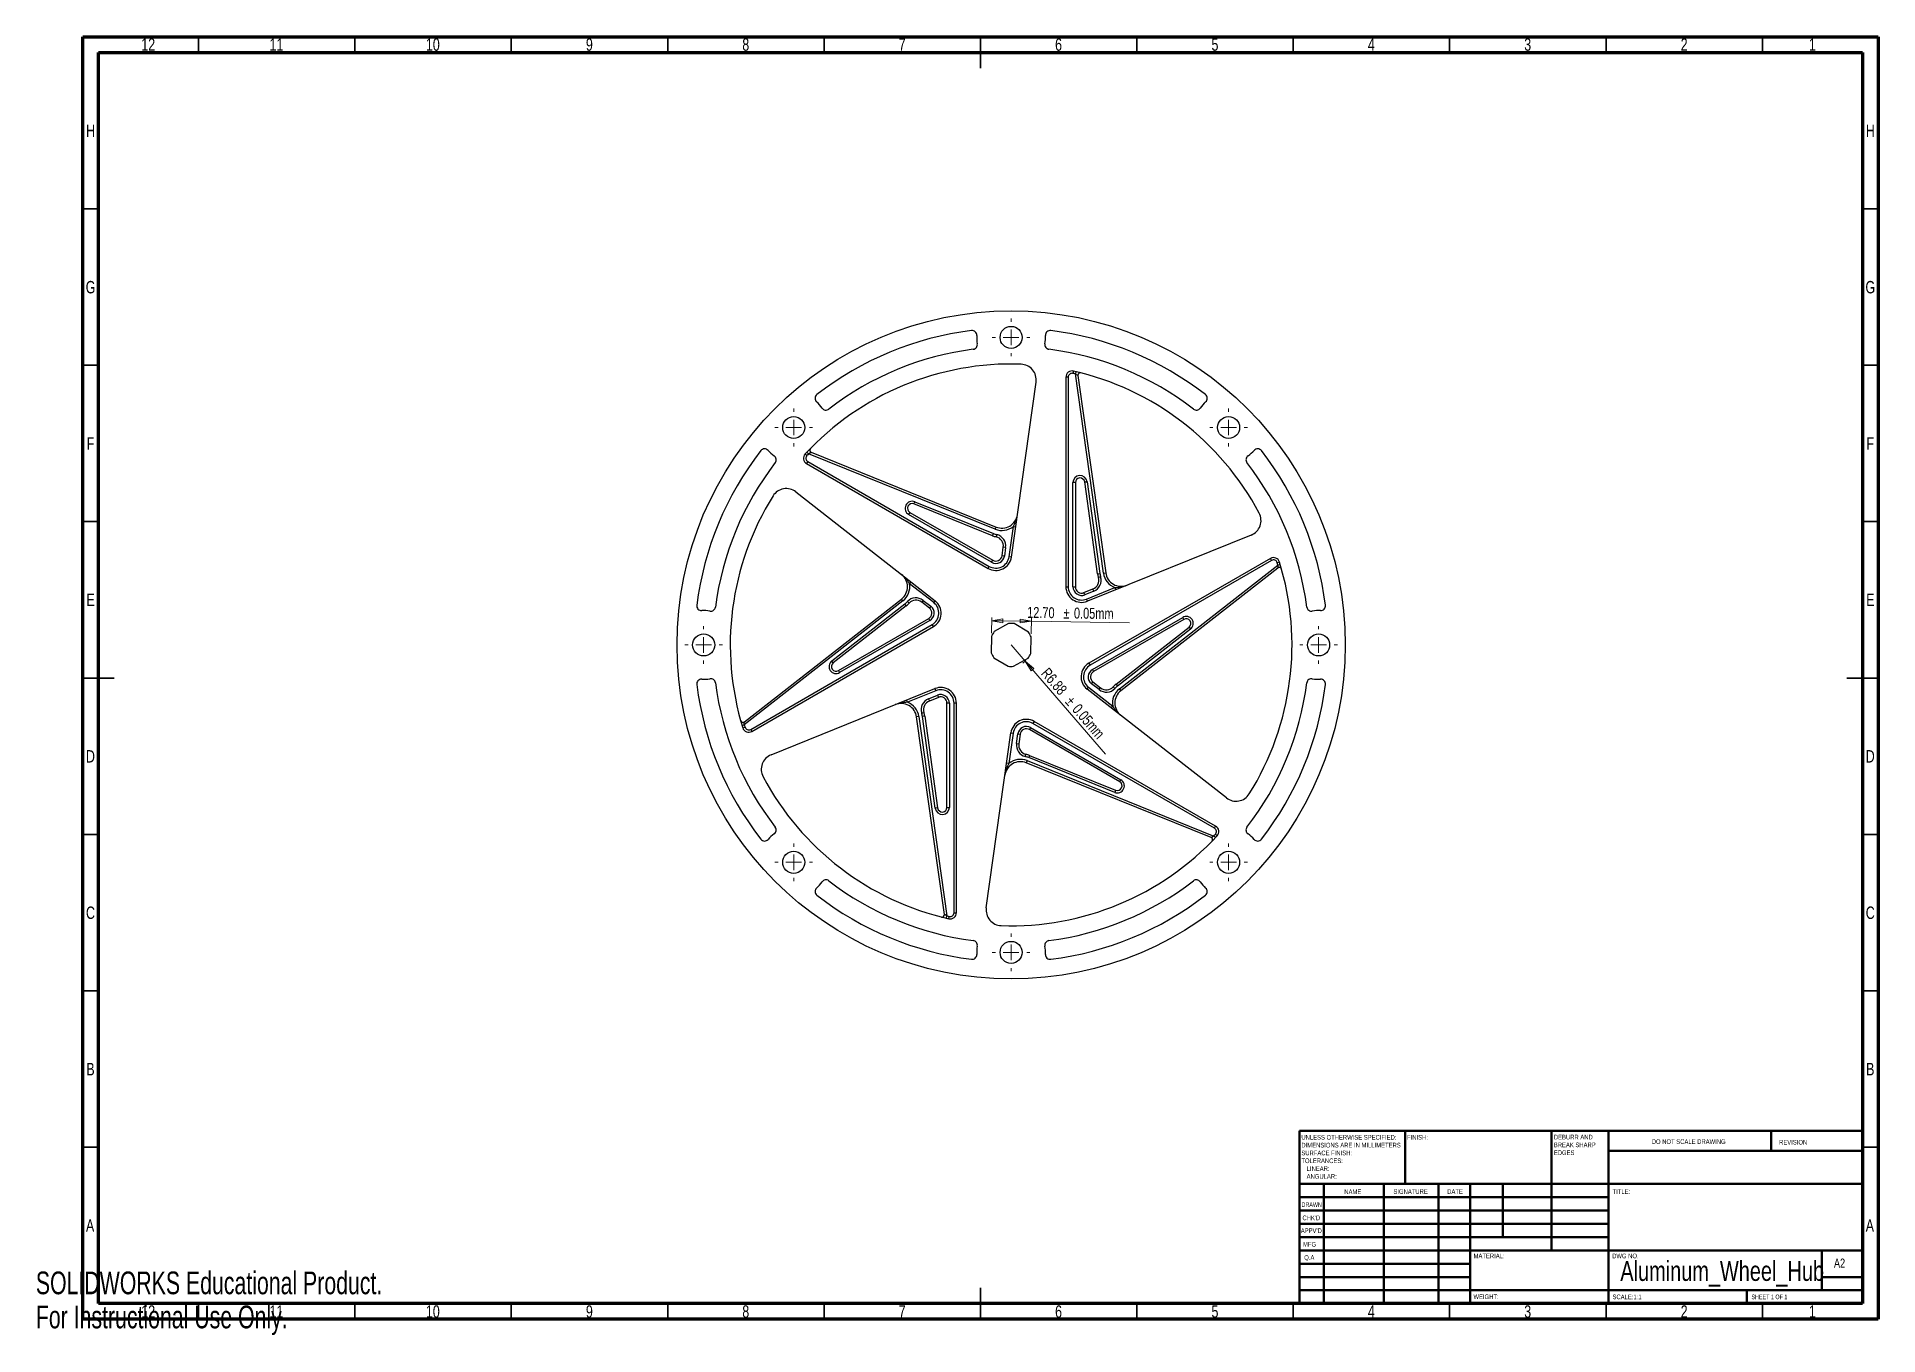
# Model space of a CAD drawing. Header units: millimetres. Extents: x 0 to 589, y 0 to 415.
import ezdxf

# ---------------------------------------------------------------- set-up
doc = ezdxf.new("R2010")
doc.units = ezdxf.units.MM
doc.styles.add('SLDTEXTSTYLE0', font='TXT', dxfattribs={"width": 0.75})
doc.styles.add('SLDTEXTSTYLE1', font='TXT', dxfattribs={"width": 0.686449})
doc.styles.add('SLDTEXTSTYLE2', font='TXT', dxfattribs={"width": 0.6875})
doc.styles.add('SLDTEXTSTYLE3', font='TXT', dxfattribs={"width": 0.7})
doc.dimstyles.new('SLDDIMSTYLE0', dxfattribs={"dimtxt": 3.5, "dimasz": 3.556, "dimexe": 0, "dimexo": 0.0625, "dimgap": 0.875, "dimtad": 1, "dimrnd": 1e-09, "dimzin": 4, "dimdsep": 46, "dimtxsty": 'SLDTEXTSTYLE0', "dimblk1": 'CLOSED', "dimblk2": 'CLOSED', "dimsah": 1, "dimcen": 0.09, "dimadec": 0, "dimazin": 1, "dimtfac": 1, "dimtofl": 0, "dimtmove": 0, "dimatfit": 3, "dimldrblk": 'CLOSED', "dimfxl": 1, "dimfrac": 2, "dimtolj": 1, "dimtzin": 12, "dimarcsym": 0})
doc.dimstyles.new('SLDDIMSTYLE1', dxfattribs={"dimtxt": 3.5, "dimasz": 3.556, "dimexe": 0, "dimexo": 0.0625, "dimgap": 0.875, "dimtad": 1, "dimrnd": 1e-09, "dimzin": 12, "dimdsep": 46, "dimtxsty": 'SLDTEXTSTYLE0', "dimblk1": 'CLOSED', "dimblk2": 'CLOSED', "dimsah": 1, "dimcen": 0, "dimadec": 0, "dimazin": 3, "dimtfac": 1, "dimtofl": 0, "dimtmove": 0, "dimatfit": 3, "dimldrblk": 'CLOSED', "dimfxl": 1, "dimfrac": 2, "dimtolj": 1, "dimtzin": 12, "dimarcsym": 0})

# ---------------------------------------------------------------- blocks, each defined once
blk = doc.blocks.new('SW_NOTE_0')
at = {"color": 0, "linetype": 'Continuous', "lineweight": 0, "char_height": 1.5, "attachment_point": 1, "style": 'SLDTEXTSTYLE0'}
for s, insert in [('UNLESS OTHERWISE SPECIFIED:', (0, 1.93)), ('TOLERANCES:', (0, -5.57)), ('SURFACE FINISH:', (0, -3.07)), ('DIMENSIONS ARE IN MILLIMETERS', (0, -0.57)), ('ANGULAR:', (1.69, -10.57)), ('LINEAR:', (1.69, -8.07))]:
    blk.add_mtext(s, dxfattribs=dict(at, insert=insert))
blk = doc.blocks.new('SW_NOTE_0_1')
at = {"color": 0, "linetype": 'Continuous', "lineweight": 0, "char_height": 1.5, "attachment_point": 1, "style": 'SLDTEXTSTYLE0'}
for s, insert in [('DEBURR AND', (0, 1.93)), ('BREAK SHARP', (0, -0.57)), ('EDGES', (0, -3.07))]:
    blk.add_mtext(s, dxfattribs=dict(at, insert=insert))
blk = doc.blocks.new('_Closed')
at = {"color": 0, "linetype": 'ByBlock', "lineweight": -2}
for p, q in [((-1, 0.166667), (0, 0)), ((-1, 0.166667), (-1, -0.166667)), ((0, 0), (-1, -0.166667)), ((0, 0), (-1, 0))]:
    blk.add_line(p, q, dxfattribs=at)
blk = doc.blocks.new('_D')
at = {"color": 7, "linetype": 'Continuous', "lineweight": 0}
for p, q in [((305.51, 224.32), (305.58, 229.34)), ((305.56, 228.34), (318.26, 228.15)), ((318.2, 224.13), (318.28, 229.15)), ((318.26, 228.15), (349.65, 227.7))]:
    blk.add_line(p, q, dxfattribs=at)
at = {"color": 7, "linetype": 'Continuous', "lineweight": 18, "xscale": 3.556, "yscale": 3.556}
for p, rotation in [((305.56, 228.34, -2.38), 179.1675524202), ((318.26, 228.15, -2.38), 359.1675524202)]:
    blk.add_blockref('_Closed', p, dxfattribs=dict(at, rotation=rotation))
at = {"color": 7, "linetype": 'Continuous', "lineweight": 18, "char_height": 3.5, "attachment_point": 1, "rotation": 359.16755, "style": 'SLDTEXTSTYLE0'}
for s, insert in [('12.70', (316.94, 232.74)), ('%%p', (328.58, 232.52)), ('0.05mm', (331.91, 232.52))]:
    blk.add_mtext(s, dxfattribs=dict(at, insert=insert))
blk = doc.blocks.new('_D_1')
at = {"color": 7, "linetype": 'Continuous', "lineweight": 0}
for q in [(311.8, 220.59), (341.93, 185.63)]:
    blk.add_line((316.29, 215.38), q, dxfattribs=at)
at = {"color": 7, "linetype": 'Continuous', "lineweight": 18}
blk.add_arc((311.8, 220.59), 6.88, 302.47667, 313.42804, dxfattribs=at)
at = {"color": 7, "linetype": 'Continuous', "lineweight": 18, "xscale": 3.556, "yscale": 3.556, "rotation": 130.7525644014}
blk.add_blockref('_Closed', (316.29, 215.38, -2.38), dxfattribs=at)
at = {"color": 7, "linetype": 'Continuous', "lineweight": 18, "char_height": 3.5, "attachment_point": 1, "rotation": 310.75256, "style": 'SLDTEXTSTYLE0'}
for s, insert in [('R6.88', (323.82, 213.62)), ('%%p', (331.54, 204.58)), ('0.05mm', (333.75, 202.09))]:
    blk.add_mtext(s, dxfattribs=dict(at, insert=insert))
blk = doc.blocks.new('SW_CENTERMARKSYMBOL_0')
at = {"color": 0, "linetype": 'Continuous', "lineweight": 18}
for p, q in [((0, 5), (0, 6.025)), ((-5, 0), (-6.025, 0)), ((0, 0), (-2.5, 0)), ((0, 0), (0, 2.5)), ((0, 0), (0, -2.5)), ((0, 0), (2.5, 0)), ((5, 0), (6.025, 0)), ((0, -5), (0, -6.025))]:
    blk.add_line(p, q, dxfattribs=at)
blk = doc.blocks.new('SW_CENTERMARKSYMBOL_1')
at = {"color": 0, "linetype": 'Continuous', "lineweight": 18}
for p, q in [((0, 5), (0, 6.025)), ((-5, 0), (-6.025, 0)), ((0, 0), (-2.5, 0)), ((0, 0), (0, 2.5)), ((0, 0), (0, -2.5)), ((0, 0), (2.5, 0)), ((5, 0), (6.025, 0)), ((0, -5), (0, -6.025))]:
    blk.add_line(p, q, dxfattribs=at)
blk = doc.blocks.new('SW_CENTERMARKSYMBOL_2')
at = {"color": 0, "linetype": 'Continuous', "lineweight": 18}
for p, q in [((0, 5), (0, 6.025)), ((-5, 0), (-6.025, 0)), ((0, 0), (-2.5, 0)), ((0, 0), (0, 2.5)), ((0, 0), (0, -2.5)), ((0, 0), (2.5, 0)), ((5, 0), (6.025, 0)), ((0, -5), (0, -6.025))]:
    blk.add_line(p, q, dxfattribs=at)
blk = doc.blocks.new('SW_CENTERMARKSYMBOL_3')
at = {"color": 0, "linetype": 'Continuous', "lineweight": 18}
for p, q in [((0, 5), (0, 6.025)), ((-5, 0), (-6.025, 0)), ((0, 0), (-2.5, 0)), ((0, 0), (0, 2.5)), ((0, 0), (0, -2.5)), ((0, 0), (2.5, 0)), ((5, 0), (6.025, 0)), ((0, -5), (0, -6.025))]:
    blk.add_line(p, q, dxfattribs=at)
blk = doc.blocks.new('SW_CENTERMARKSYMBOL_4')
at = {"color": 0, "linetype": 'Continuous', "lineweight": 18}
for p, q in [((0, 5), (0, 6.025)), ((-5, 0), (-6.025, 0)), ((0, 0), (-2.5, 0)), ((0, 0), (0, 2.5)), ((0, 0), (0, -2.5)), ((0, 0), (2.5, 0)), ((5, 0), (6.025, 0)), ((0, -5), (0, -6.025))]:
    blk.add_line(p, q, dxfattribs=at)
blk = doc.blocks.new('SW_CENTERMARKSYMBOL_5')
at = {"color": 0, "linetype": 'Continuous', "lineweight": 18}
for p, q in [((0, 5), (0, 6.025)), ((-5, 0), (-6.025, 0)), ((0, 0), (-2.5, 0)), ((0, 0), (0, 2.5)), ((0, 0), (0, -2.5)), ((0, 0), (2.5, 0)), ((5, 0), (6.025, 0)), ((0, -5), (0, -6.025))]:
    blk.add_line(p, q, dxfattribs=at)
blk = doc.blocks.new('SW_CENTERMARKSYMBOL_6')
at = {"color": 0, "linetype": 'Continuous', "lineweight": 18}
for p, q in [((0, 5), (0, 6.025)), ((-5, 0), (-6.025, 0)), ((0, 0), (-2.5, 0)), ((0, 0), (0, 2.5)), ((0, 0), (0, -2.5)), ((0, 0), (2.5, 0)), ((5, 0), (6.025, 0)), ((0, -5), (0, -6.025))]:
    blk.add_line(p, q, dxfattribs=at)
blk = doc.blocks.new('SW_CENTERMARKSYMBOL_7')
at = {"color": 0, "linetype": 'Continuous', "lineweight": 18}
for p, q in [((0, 5), (0, 6.025)), ((-5, 0), (-6.025, 0)), ((0, 0), (-2.5, 0)), ((0, 0), (0, 2.5)), ((0, 0), (0, -2.5)), ((0, 0), (2.5, 0)), ((5, 0), (6.025, 0)), ((0, -5), (0, -6.025))]:
    blk.add_line(p, q, dxfattribs=at)

msp = doc.modelspace()

# ---------------------------------------------------------------- linework, layer by layer
at = {"color": 7, "linetype": 'Continuous', "lineweight": 70}
for p, q in [((15, 5), (15, 415)), ((15, 415), (589, 415)), ((589, 415), (589, 5)), ((20, 10), (20, 410)), ((20, 410), (584, 410)), ((584, 410), (584, 10)), ((584, 10), (20, 10)), ((589, 5), (15, 5))]:
    msp.add_line(p, q, dxfattribs=at)
at = {"color": 7, "linetype": 'Continuous', "lineweight": 35}
for p, q in [((52, 410), (52, 415)), ((102, 410), (102, 415)), ((152, 410), (152, 415)), ((202, 410), (202, 415)), ((252, 410), (252, 415)), ((302, 415), (302, 405)), ((302, 410), (302, 415)), ((352, 410), (352, 415)), ((402, 410), (402, 415)), ((452, 410), (452, 415)), ((502, 410), (502, 415)), ((552, 410), (552, 415)), ((20, 360), (15, 360)), ((584, 360), (589, 360)), ((20, 310), (15, 310)), ((584, 310), (589, 310)), ((20, 260), (15, 260)), ((584, 260), (589, 260)), ((15, 210), (25, 210)), ((20, 210), (15, 210)), ((589, 210), (579, 210)), ((584, 210), (589, 210)), ((20, 160), (15, 160)), ((584, 160), (589, 160)), ((20, 110), (15, 110)), ((584, 110), (589, 110)), ((20, 60), (15, 60)), ((584, 60), (589, 60)), ((302, 5), (302, 15)), ((52, 10), (52, 5)), ((102, 10), (102, 5)), ((152, 10), (152, 5)), ((202, 10), (202, 5)), ((252, 10), (252, 5)), ((302, 10), (302, 5)), ((352, 10), (352, 5)), ((402, 10), (402, 5)), ((452, 10), (452, 5)), ((502, 10), (502, 5)), ((552, 10), (552, 5))]:
    msp.add_line(p, q, dxfattribs=at)
at = {"color": 7, "linetype": 'Continuous', "lineweight": 25}
for p, q in [((329.302, 306.196), (329.302, 239.197)), ((330.052, 306.196), (329.302, 306.196)), ((330.052, 306.196), (330.052, 239.197)), ((331.746, 308.146), (331.579, 307.415)), ((332.502, 307.97), (332.329, 307.241)), ((341.285, 243.519), (332.329, 307.241)), ((333.156, 306.749), (342.027, 243.623)), ((311.888, 248.683), (319.752, 304.64)), ((245.947, 281.64), (246.497, 281.13)), ((246.789, 279.197), (246.414, 278.548)), ((246.414, 278.548), (304.436, 245.048)), ((246.477, 282.207), (247.023, 281.692)), ((246.789, 279.197), (304.811, 245.698)), ((306.685, 257.587), (247.023, 281.692)), ((247.861, 282.162), (306.966, 258.282)), ((331.579, 239.164), (331.579, 272.467)), ((332.329, 272.467), (331.579, 272.467)), ((332.329, 272.467), (332.329, 239.164)), ((335.314, 272.675), (336.057, 272.78)), ((339.44, 243.317), (335.314, 272.675)), ((336.057, 272.78), (340.183, 243.421)), ((242.986, 269.499), (287.515, 234.71)), ((280.729, 265.647), (281.01, 266.343)), ((305.842, 255.501), (280.729, 265.647)), ((281.01, 266.343), (306.123, 256.196)), ((279.417, 262.958), (279.042, 262.308)), ((305.561, 246.997), (279.042, 262.308)), ((279.417, 262.958), (305.936, 247.647)), ((305.842, 255.501), (306.123, 256.196)), ((306.685, 257.587), (306.966, 258.282)), ((307.182, 255.86), (307.01, 255.13)), ((311.145, 248.787), (312.509, 258.492)), ((312.509, 258.492), (313.251, 258.387)), ((388.567, 255.729), (336.175, 234.561)), ((305.561, 246.997), (305.936, 247.647)), ((308.917, 249.1), (309.295, 251.792)), ((309.659, 248.996), (308.917, 249.1)), ((310.038, 251.688), (309.295, 251.792)), ((310.038, 251.688), (309.659, 248.996)), ((311.888, 248.683), (311.145, 248.787)), ((394.69, 248.237), (336.667, 214.738)), ((395.065, 247.587), (337.042, 214.088)), ((395.065, 247.587), (394.69, 248.237)), ((304.436, 245.048), (304.811, 245.698)), ((339.44, 243.317), (340.183, 243.421)), ((340.421, 242.337), (339.703, 242.12)), ((341.285, 243.519), (342.027, 243.623)), ((346.401, 206.521), (397.108, 246.137)), ((397.096, 245.176), (346.863, 205.93)), ((397.601, 247.095), (396.884, 246.874)), ((397.826, 246.352), (397.108, 246.137)), ((279.33, 240.153), (279.792, 240.744)), ((287.053, 234.119), (279.33, 240.153)), ((329.302, 239.197), (330.052, 239.197)), ((331.579, 239.164), (332.329, 239.164)), ((335.078, 237.31), (337.955, 238.472)), ((335.359, 236.615), (335.078, 237.31)), ((338.236, 237.777), (335.359, 236.615)), ((335.894, 235.257), (344.98, 238.928)), ((338.236, 237.777), (337.955, 238.472)), ((344.98, 238.928), (345.261, 238.232)), ((277.202, 234.657), (226.495, 195.04)), ((226.507, 196.002), (276.74, 235.248)), ((254.468, 215.452), (277.83, 233.704)), ((278.291, 233.113), (254.929, 214.861)), ((277.202, 234.657), (276.74, 235.248)), ((278.291, 233.113), (277.83, 233.704)), ((278.65, 234.453), (279.196, 233.939)), ((283.691, 234.84), (283.23, 234.249)), ((285.675, 232.339), (283.23, 234.249)), ((283.691, 234.84), (286.136, 232.93)), ((286.136, 232.93), (285.675, 232.339)), ((287.515, 234.71), (287.053, 234.119)), ((336.175, 234.561), (335.894, 235.257)), ((228.539, 193.59), (286.561, 227.09)), ((228.914, 192.941), (286.936, 226.44)), ((256.603, 212.38), (285.443, 229.031)), ((285.818, 228.381), (256.978, 211.73)), ((285.818, 228.381), (285.443, 229.031)), ((286.936, 226.44), (286.561, 227.09)), ((311.008, 227.418), (306.406, 224.849)), ((317.319, 224.691), (312.794, 227.392)), ((337.804, 212.745), (366.645, 229.396)), ((367.02, 228.746), (338.179, 212.095)), ((345.331, 208.013), (368.693, 226.265)), ((369.155, 225.674), (345.793, 207.422)), ((367.02, 228.746), (366.645, 229.396)), ((368.693, 226.265), (369.155, 225.674)), ((305.491, 223.316), (305.414, 218.046)), ((318.113, 217.862), (318.189, 223.131)), ((254.929, 214.861), (254.468, 215.452)), ((256.603, 212.38), (256.978, 211.73)), ((306.284, 216.487), (310.81, 213.786)), ((312.596, 213.76), (317.197, 216.328)), ((336.667, 214.738), (337.042, 214.088)), ((337.804, 212.745), (338.179, 212.095)), ((235.036, 185.448), (287.429, 206.616)), ((287.429, 206.616), (287.71, 205.921)), ((336.089, 206.467), (336.55, 207.058)), ((380.617, 171.678), (336.089, 206.467)), ((336.55, 207.058), (344.273, 201.025)), ((337.486, 208.196), (337.948, 208.787)), ((339.931, 206.286), (337.486, 208.196)), ((337.948, 208.787), (340.393, 206.877)), ((339.931, 206.286), (340.393, 206.877)), ((344.973, 206.673), (344.426, 207.187)), ((345.331, 208.013), (345.793, 207.422)), ((346.401, 206.521), (346.863, 205.93)), ((278.623, 202.25), (278.342, 202.945)), ((287.71, 205.921), (278.623, 202.25)), ((285.387, 203.349), (288.264, 204.511)), ((285.387, 203.349), (285.668, 202.654)), ((288.545, 203.816), (285.668, 202.654)), ((288.264, 204.511), (288.545, 203.816)), ((292.044, 201.962), (291.294, 201.962)), ((291.294, 168.659), (291.294, 201.962)), ((292.044, 201.962), (292.044, 168.659)), ((294.302, 201.98), (293.552, 201.98)), ((293.552, 134.982), (293.552, 201.98)), ((294.302, 134.982), (294.302, 201.98)), ((344.273, 201.025), (343.811, 200.434)), ((225.777, 194.825), (226.495, 195.04)), ((226.003, 194.082), (226.719, 194.304)), ((282.318, 197.659), (281.576, 197.554)), ((290.448, 134.428), (281.576, 197.554)), ((282.318, 197.659), (291.274, 133.937)), ((283.201, 198.789), (283.92, 199.006)), ((284.182, 197.809), (283.44, 197.705)), ((287.566, 168.346), (283.44, 197.705)), ((284.182, 197.809), (288.309, 168.451)), ((319.167, 196.129), (318.792, 195.48)), ((376.815, 161.98), (318.792, 195.48)), ((377.19, 162.63), (319.167, 196.129)), ((228.539, 193.59), (228.914, 192.941)), ((303.851, 136.538), (311.716, 192.495)), ((312.458, 192.391), (311.094, 182.686)), ((311.716, 192.495), (312.458, 192.391)), ((313.507, 189.072), (313.939, 192.144)), ((313.507, 189.072), (314.25, 188.967)), ((313.939, 192.144), (314.681, 192.04)), ((314.681, 192.04), (314.25, 188.967)), ((318.037, 194.143), (317.662, 193.494)), ((346.502, 176.843), (317.662, 193.494)), ((318.037, 194.143), (346.877, 177.492)), ((311.094, 182.686), (310.352, 182.79)), ((316.363, 184.899), (316.535, 185.629)), ((316.918, 183.591), (316.637, 182.895)), ((375.742, 159.015), (316.637, 182.895)), ((316.918, 183.591), (376.58, 159.486)), ((317.702, 185.259), (317.421, 184.563)), ((344.91, 173.457), (317.421, 184.563)), ((317.702, 185.259), (345.191, 174.153)), ((346.502, 176.843), (346.877, 177.492)), ((345.191, 174.153), (344.91, 173.457)), ((288.309, 168.451), (287.566, 168.346)), ((291.294, 168.659), (292.044, 168.659)), ((377.126, 158.971), (376.58, 159.486)), ((376.815, 161.98), (377.19, 162.63)), ((377.656, 159.538), (377.106, 160.048)), ((291.101, 133.207), (291.274, 133.937)), ((291.857, 133.032), (292.024, 133.763)), ((293.552, 134.982), (294.302, 134.982))]:
    msp.add_line(p, q, dxfattribs=at)
at = {"color": 7, "linetype": 'Continuous', "lineweight": 50}
for p, q in [((404, 65.25), (584, 65.25)), ((404, 65.25), (404, 10)), ((437.8, 48.25), (437.8, 65.25)), ((484.6, 65.25), (484.6, 27)), ((502.8, 65.25), (502.8, 10)), ((554.8, 58.875), (554.8, 65.25)), ((584, 58.875), (502.8, 58.875)), ((584, 48.25), (404, 48.25)), ((411.8, 48.25), (411.8, 10)), ((430.991, 48.25), (430.991, 10)), ((448.399, 48.25), (448.399, 10)), ((458.6, 10), (458.6, 48.25)), ((469, 31.25), (469, 48.25)), ((502.8, 44), (404, 44)), ((502.8, 39.75), (404, 39.75)), ((502.8, 35.5), (404, 35.5)), ((502.8, 31.25), (404, 31.25)), ((458.6, 27), (404, 27)), ((458.6, 27), (584, 27)), ((571, 14.25), (571, 27)), ((458.6, 22.75), (404, 22.75)), ((458.6, 18.5), (404, 18.5)), ((584, 18.5), (571, 18.5)), ((404, 14.25), (584, 14.25)), ((547, 10), (547, 14.25))]:
    msp.add_line(p, q, dxfattribs=at)
at = {"color": 7, "linetype": 'Continuous', "lineweight": 25}
for centre, radius in [((311.802, 220.589), 106.8), ((311.802, 318.889), 3.525), ((242.293, 290.097), 3.525), ((381.31, 290.097), 3.525), ((213.502, 220.589), 3.525), ((410.102, 220.589), 3.525), ((242.293, 151.08), 3.525), ((381.31, 151.08), 3.525), ((311.802, 122.289), 3.525)]:
    msp.add_circle(centre, radius, dxfattribs=at)
for centre, radius, start, end in [((311.802, 220.589), 101.3, 97.183322, 127.816678), ((299.322, 319.606), 1.5, 356.712932, 97.183322), ((311.802, 318.889), 11, 176.712932, 190.524819), ((311.802, 318.889), 11, 349.475181, 3.287068), ((324.281, 319.606), 1.5, 82.816678, 183.287068), ((311.802, 220.589), 101.3, 52.183322, 82.816678), ((311.802, 220.589), 95.3, 97.29394, 127.70606), ((299.512, 316.606), 1.5, 277.29394, 10.524819), ((324.091, 316.606), 1.5, 169.475181, 262.70606), ((311.802, 220.589), 95.3, 52.29394, 82.70606), ((311.802, 220.589), 89.8, 87.973356, 137.167848), ((314.801, 305.336), 5, 352, 87.973356), ((331.302, 306.196), 2, 77.167848, 180), ((331.302, 306.196), 1.25, 77.167848, 180), ((311.802, 220.589), 89.05, 76.672425, 77.167848), ((311.802, 220.589), 89.8, 27.973356, 77.167848), ((333.898, 306.854), 0.75, 75.632613, 188), ((250.611, 299.428), 1.5, 127.816678, 228.287068), ((372.993, 299.428), 1.5, 311.712932, 52.183322), ((242.293, 290.097), 11, 34.475181, 48.287068), ((252.598, 297.173), 1.5, 214.475181, 307.70606), ((371.006, 297.173), 1.5, 232.29394, 325.524819), ((381.31, 290.097), 11, 131.712932, 145.524819), ((311.802, 220.589), 101.3, 142.183322, 172.816678), ((232.962, 281.78), 1.5, 41.712932, 142.183322), ((242.293, 290.097), 11, 221.712932, 235.524819), ((248.142, 282.858), 0.75, 135.632613, 248), ((381.31, 290.097), 11, 304.475181, 318.287068), ((390.641, 281.78), 1.5, 37.816678, 138.287068), ((311.802, 220.589), 101.3, 7.183322, 37.816678), ((311.802, 220.589), 95.3, 142.29394, 172.70606), ((235.217, 279.793), 1.5, 322.29394, 55.524819), ((247.414, 280.28), 2, 137.167848, 240), ((247.414, 280.28), 1.25, 137.167848, 240), ((311.802, 220.589), 89.05, 136.672425, 137.167848), ((388.386, 279.793), 1.5, 124.475181, 217.70606), ((311.802, 220.589), 95.3, 7.29394, 37.70606), ((333.829, 272.467), 2.25, 8, 180), ((333.829, 272.467), 1.5, 8, 180), ((311.802, 220.589), 89.8, 147.973356, 197.167848), ((239.908, 265.559), 5, 52, 147.973356), ((280.167, 264.257), 2.25, 68, 240), ((280.167, 264.257), 1.5, 68, 240), ((308.839, 262.918), 5, 248, 352), ((386.694, 260.365), 5, 292, 27.973356), ((308.839, 262.918), 8, 248, 256.784091), ((308.839, 262.918), 7.25, 248, 256.784091), ((308.839, 262.918), 5.75, 248, 309.657395), ((306.324, 252.21), 3, 352, 76.784091), ((306.324, 252.21), 3.75, 352, 76.784091), ((306.936, 249.379), 5, 240, 352), ((306.936, 249.379), 4.25, 240, 352), ((306.936, 249.379), 2.75, 240, 352), ((306.936, 249.379), 2, 240, 352), ((395.69, 246.505), 2, 17.167848, 120), ((395.69, 246.505), 1.25, 17.167848, 120), ((273.662, 239.188), 5, 308, 52), ((336.831, 241.254), 3, 292, 16.784091), ((336.831, 241.254), 3.75, 292, 16.784091), ((347.362, 244.43), 8, 188, 196.784091), ((347.362, 244.43), 7.25, 188, 196.784091), ((346.979, 244.319), 5.75, 188, 249.657395), ((346.979, 244.319), 5, 188, 292), ((311.802, 220.589), 89.8, 327.973356, 17.167848), ((311.802, 220.589), 89.05, 16.672425, 17.167848), ((397.558, 244.585), 0.75, 15.632613, 128), ((273.662, 239.188), 5.75, 308, 9.657395), ((281.383, 231.885), 3.75, 52, 136.784091), ((334.302, 239.197), 5, 180, 292), ((334.302, 239.197), 4.25, 180, 292), ((334.329, 239.164), 2.75, 180, 292), ((334.329, 239.164), 2, 180, 292), ((212.785, 233.068), 1.5, 172.816678, 273.287068), ((213.502, 220.589), 11, 79.475181, 93.287068), ((215.785, 232.879), 1.5, 259.475181, 352.70606), ((273.366, 239.417), 7.25, 308, 316.784091), ((273.366, 239.417), 8, 308, 316.784091), ((281.383, 231.885), 3, 52, 136.784091), ((284.443, 230.763), 2, 300, 52), ((284.443, 230.763), 2.75, 300, 52), ((284.436, 230.77), 4.25, 300, 52), ((284.436, 230.77), 5, 300, 52), ((367.77, 227.447), 2.25, 308, 120), ((407.818, 232.879), 1.5, 187.29394, 280.524819), ((410.102, 220.589), 11, 86.712932, 100.524819), ((410.818, 233.068), 1.5, 266.712932, 7.183322), ((311.802, 220.589), 6.875, 141.703932, 156.631173), ((311.802, 220.589), 6.875, 81.703932, 96.631173), ((311.802, 220.589), 6.875, 21.703932, 36.631173), ((367.77, 227.447), 1.5, 308, 120), ((311.802, 220.589), 6.875, 201.703932, 216.631173), ((311.802, 220.589), 6.875, 321.703932, 336.631173), ((255.853, 213.679), 2.25, 128, 300), ((255.853, 213.679), 1.5, 128, 300), ((311.802, 220.589), 6.875, 261.703932, 276.631173), ((339.167, 210.407), 5, 120, 232), ((339.167, 210.407), 4.25, 120, 232), ((339.179, 210.363), 2.75, 120, 232), ((339.179, 210.363), 2, 120, 232), ((212.785, 208.109), 1.5, 86.712932, 187.183322), ((311.802, 220.589), 101.3, 187.183322, 217.816678), ((213.502, 220.589), 11, 266.712932, 280.524819), ((215.785, 208.299), 1.5, 7.29394, 100.524819), ((311.802, 220.589), 95.3, 187.29394, 217.70606), ((289.302, 201.98), 5, 0, 112), ((289.302, 201.98), 4.25, 0, 112), ((342.24, 209.241), 3.75, 232, 316.784091), ((342.24, 209.241), 3, 232, 316.784091), ((349.941, 201.99), 5.75, 128, 189.657395), ((350.257, 201.709), 8, 128, 136.784091), ((350.257, 201.709), 7.25, 128, 136.784091), ((311.802, 220.589), 95.3, 322.29394, 352.70606), ((311.802, 220.589), 101.3, 322.183322, 352.816678), ((407.818, 208.299), 1.5, 79.475181, 172.70606), ((410.102, 220.589), 11, 259.475181, 273.287068), ((410.818, 208.109), 1.5, 352.816678, 93.287068), ((276.624, 196.858), 5, 8, 112), ((276.624, 196.858), 5.75, 8, 69.657395), ((286.792, 199.872), 3.75, 112, 196.784091), ((286.792, 199.872), 3, 112, 196.784091), ((289.294, 201.962), 2.75, 360, 112), ((289.294, 201.962), 2, 0, 112), ((349.941, 201.99), 5, 128, 232), ((226.046, 196.593), 0.75, 195.632613, 308), ((311.802, 220.589), 89.05, 196.672425, 197.167848), ((227.914, 194.673), 1.25, 197.167848, 300), ((276.26, 196.696), 7.25, 8, 16.784091), ((276.26, 196.696), 8, 8, 16.784091), ((316.667, 191.799), 5, 60, 172), ((316.667, 191.799), 4.25, 60, 172), ((316.662, 191.762), 2.75, 60, 172), ((227.914, 194.673), 2, 197.167848, 300), ((317.22, 188.55), 3.75, 172, 256.784091), ((317.22, 188.55), 3, 172, 256.784091), ((316.662, 191.762), 2, 60, 172), ((236.909, 180.812), 5, 112, 207.973356), ((314.764, 178.259), 5, 68, 172), ((314.764, 178.259), 5.75, 68, 129.657395), ((314.706, 177.841), 7.25, 68, 76.784091), ((314.706, 177.841), 8, 68, 76.784091), ((311.802, 220.589), 89.8, 207.973356, 257.167848), ((345.752, 175.543), 2.25, 248, 60), ((345.752, 175.543), 1.5, 248, 60), ((383.695, 175.618), 5, 232, 327.973356), ((289.794, 168.659), 2.25, 188, 0), ((289.794, 168.659), 1.5, 188, 0), ((242.293, 151.08), 11, 124.475181, 138.287068), ((235.217, 161.385), 1.5, 304.475181, 37.70606), ((311.802, 220.589), 89.8, 267.973356, 317.167848), ((375.461, 158.32), 0.75, 315.632613, 68), ((311.802, 220.589), 89.05, 316.672425, 317.167848), ((376.19, 160.898), 1.25, 317.167848, 60), ((376.19, 160.898), 2, 317.167848, 60), ((388.386, 161.385), 1.5, 142.29394, 235.524819), ((381.31, 151.08), 11, 41.712932, 55.524819), ((232.962, 159.398), 1.5, 217.816678, 318.287068), ((390.641, 159.398), 1.5, 221.712932, 322.183322), ((250.611, 141.749), 1.5, 131.712932, 232.183322), ((242.293, 151.08), 11, 311.712932, 325.524819), ((252.598, 144.005), 1.5, 52.29394, 145.524819), ((311.802, 220.589), 95.3, 232.29394, 262.70606), ((311.802, 220.589), 95.3, 277.29394, 307.70606), ((371.006, 144.005), 1.5, 34.475181, 127.70606), ((381.31, 151.08), 11, 214.475181, 228.287068), ((372.993, 141.749), 1.5, 307.816678, 48.287068), ((311.802, 220.589), 101.3, 232.183322, 262.816678), ((308.803, 135.842), 5, 172, 267.973356), ((311.802, 220.589), 101.3, 277.183322, 307.816678), ((289.705, 134.324), 0.75, 255.632613, 8), ((311.802, 220.589), 89.05, 256.672425, 257.167848), ((292.302, 134.982), 2, 257.167848, 0), ((292.302, 134.982), 1.25, 257.167848, 0), ((299.512, 124.572), 1.5, 349.475181, 82.70606), ((311.802, 122.289), 11, 169.475181, 183.287068), ((324.091, 124.572), 1.5, 97.29394, 190.524819), ((311.802, 122.289), 11, 356.712932, 10.524819), ((299.322, 121.572), 1.5, 262.816678, 3.287068), ((324.281, 121.572), 1.5, 176.712932, 277.183322)]:
    msp.add_arc(centre, radius, start, end, dxfattribs=at)
for points, knots in [([(332.329, 307.241), (332.525, 307.128), (332.717, 307.014), (332.957, 306.87), (333.025, 306.829), (333.126, 306.767), (333.156, 306.749), (333.156, 306.749)], [0, 0, 0, 0, 0.5, 0.5, 0.75, 0.75, 1, 1, 1, 1]), ([(247.023, 281.692), (247.218, 281.805), (247.413, 281.915), (247.657, 282.051), (247.728, 282.089), (247.831, 282.146), (247.861, 282.162), (247.861, 282.162)], [0, 0, 0, 0, 0.5, 0.5, 0.75, 0.75, 1, 1, 1, 1]), ([(312.509, 258.492), (312.657, 258.797), (312.801, 259.099), (313.073, 259.71), (313.199, 260.017), (313.422, 260.634), (313.519, 260.945), (313.681, 261.577), (313.745, 261.898), (313.79, 262.222)], [0, 0, 0, 0, 0.25, 0.25, 0.5, 0.5, 0.75, 0.75, 1, 1, 1, 1]), ([(279.33, 240.153), (279.14, 240.433), (278.95, 240.71), (278.557, 241.25), (278.355, 241.513), (277.932, 242.015), (277.711, 242.255), (277.245, 242.71), (276.998, 242.927), (276.74, 243.128)], [0, 0, 0, 0, 0.25, 0.25, 0.5, 0.5, 0.75, 0.75, 1, 1, 1, 1]), ([(397.108, 246.137), (397.108, 245.911), (397.106, 245.688), (397.101, 245.409), (397.099, 245.328), (397.097, 245.211), (397.096, 245.176), (397.096, 245.176)], [0, 0, 0, 0, 0.5, 0.5, 0.75, 0.75, 1, 1, 1, 1]), ([(344.98, 238.928), (345.318, 238.952), (345.653, 238.979), (346.317, 239.049), (346.646, 239.093), (347.292, 239.208), (347.61, 239.279), (348.238, 239.455), (348.548, 239.561), (348.852, 239.683)], [0, 0, 0, 0, 0.25, 0.25, 0.5, 0.5, 0.75, 0.75, 1, 1, 1, 1]), ([(278.623, 202.25), (278.285, 202.225), (277.951, 202.199), (277.286, 202.129), (276.958, 202.085), (276.312, 201.97), (275.993, 201.898), (275.365, 201.722), (275.055, 201.617), (274.751, 201.494)], [0, 0, 0, 0, 0.25, 0.25, 0.5, 0.5, 0.75, 0.75, 1, 1, 1, 1]), ([(344.273, 201.025), (344.463, 200.745), (344.653, 200.468), (345.046, 199.927), (345.249, 199.665), (345.671, 199.163), (345.892, 198.923), (346.359, 198.467), (346.605, 198.251), (346.863, 198.05)], [0, 0, 0, 0, 0.25, 0.25, 0.5, 0.5, 0.75, 0.75, 1, 1, 1, 1]), ([(226.495, 195.04), (226.495, 195.266), (226.497, 195.49), (226.502, 195.769), (226.504, 195.849), (226.506, 195.967), (226.507, 196.002), (226.507, 196.002)], [0, 0, 0, 0, 0.5, 0.5, 0.75, 0.75, 1, 1, 1, 1]), ([(311.094, 182.686), (310.947, 182.381), (310.802, 182.078), (310.531, 181.467), (310.405, 181.161), (310.181, 180.544), (310.084, 180.232), (309.922, 179.601), (309.858, 179.279), (309.813, 178.955)], [0, 0, 0, 0, 0.25, 0.25, 0.5, 0.5, 0.75, 0.75, 1, 1, 1, 1]), ([(376.58, 159.486), (376.385, 159.373), (376.19, 159.263), (375.946, 159.127), (375.876, 159.088), (375.772, 159.032), (375.742, 159.015), (375.742, 159.015)], [0, 0, 0, 0, 0.5, 0.5, 0.75, 0.75, 1, 1, 1, 1]), ([(291.274, 133.937), (291.078, 134.05), (290.886, 134.164), (290.646, 134.307), (290.578, 134.349), (290.477, 134.41), (290.448, 134.428), (290.448, 134.428)], [0, 0, 0, 0, 0.5, 0.5, 0.75, 0.75, 1, 1, 1, 1])]:
    msp.add_open_spline(points, degree=3, knots=knots, dxfattribs=at)

# ---------------------------------------------------------------- block references
at = {"color": 7, "linetype": 'Continuous', "lineweight": 0}
for name, p in [('SW_CENTERMARKSYMBOL_0', (311.802, 318.889)), ('SW_CENTERMARKSYMBOL_7', (242.293, 290.097)), ('SW_CENTERMARKSYMBOL_1', (381.31, 290.097)), ('SW_CENTERMARKSYMBOL_6', (213.502, 220.589)), ('SW_CENTERMARKSYMBOL_2', (410.102, 220.589)), ('SW_CENTERMARKSYMBOL_5', (242.293, 151.08)), ('SW_CENTERMARKSYMBOL_3', (381.31, 151.08)), ('SW_CENTERMARKSYMBOL_4', (311.802, 122.289)), ('SW_NOTE_0', (404.594, 61.987)), ('SW_NOTE_0_1', (485.309, 62.069))]:
    msp.add_blockref(name, p, dxfattribs=at)

# ---------------------------------------------------------------- texts
for s, insert, char_height, attachment_point, style in [('12', (35.92, 414.52), 3.9688, 2, 'SLDTEXTSTYLE0'), ('11', (76.92, 414.52), 3.9688, 2, 'SLDTEXTSTYLE0'), ('10', (126.92, 414.52), 3.9688, 2, 'SLDTEXTSTYLE0'), ('9', (176.96, 414.52), 3.969, 2, 'SLDTEXTSTYLE0'), ('8', (226.96, 414.52), 3.969, 2, 'SLDTEXTSTYLE0'), ('7', (276.96, 414.52), 3.969, 2, 'SLDTEXTSTYLE0'), ('6', (326.96, 414.52), 3.969, 2, 'SLDTEXTSTYLE0'), ('5', (376.96, 414.52), 3.969, 2, 'SLDTEXTSTYLE0'), ('4', (426.96, 414.52), 3.969, 2, 'SLDTEXTSTYLE0'), ('3', (476.96, 414.52), 3.969, 2, 'SLDTEXTSTYLE0'), ('2', (526.96, 414.52), 3.969, 2, 'SLDTEXTSTYLE0'), ('1', (567.96, 414.52), 3.969, 2, 'SLDTEXTSTYLE0'), ('H', (17.49, 386.949), 3.969, 2, 'SLDTEXTSTYLE0'), ('H', (586.49, 386.949), 3.969, 2, 'SLDTEXTSTYLE0'), ('G', (17.487, 336.949), 3.969, 2, 'SLDTEXTSTYLE0'), ('G', (586.487, 336.949), 3.969, 2, 'SLDTEXTSTYLE0'), ('F', (17.458, 286.949), 3.969, 2, 'SLDTEXTSTYLE0'), ('F', (586.458, 286.949), 3.969, 2, 'SLDTEXTSTYLE0'), ('E', (17.508, 236.949), 3.969, 2, 'SLDTEXTSTYLE0'), ('E', (586.508, 236.949), 3.969, 2, 'SLDTEXTSTYLE0'), ('D', (17.453, 186.949), 3.969, 2, 'SLDTEXTSTYLE0'), ('D', (586.453, 186.949), 3.969, 2, 'SLDTEXTSTYLE0'), ('C', (17.459, 136.949), 3.969, 2, 'SLDTEXTSTYLE0'), ('C', (586.459, 136.949), 3.969, 2, 'SLDTEXTSTYLE0'), ('B', (17.471, 86.949), 3.969, 2, 'SLDTEXTSTYLE0'), ('B', (586.471, 86.949), 3.969, 2, 'SLDTEXTSTYLE0'), ('FINISH:', (438.371, 63.919), 1.5, 1, 'SLDTEXTSTYLE0'), ('DO NOT SCALE DRAWING', (516.615, 62.533), 1.5, 1, 'SLDTEXTSTYLE0'), ('REVISION', (557.328, 62.335), 1.5, 1, 'SLDTEXTSTYLE0'), ('DRAWN', (404.643, 42.385), 1.5, 1, 'SLDTEXTSTYLE1'), ('NAME', (418.322, 46.501), 1.5, 1, 'SLDTEXTSTYLE0'), ('SIGNATURE', (434.034, 46.562), 1.5, 1, 'SLDTEXTSTYLE0'), ('DATE', (451.215, 46.576), 1.5, 1, 'SLDTEXTSTYLE0'), ('TITLE:', (504.09, 46.576), 1.5, 1, 'SLDTEXTSTYLE0'), ('A', (17.34, 36.949), 3.969, 2, 'SLDTEXTSTYLE0'), ("CHK'D", (404.939, 38.162), 1.5, 1, 'SLDTEXTSTYLE0'), ('A', (586.34, 36.949), 3.969, 2, 'SLDTEXTSTYLE0'), ("APPV'D", (404.402, 34.066), 1.5, 1, 'SLDTEXTSTYLE0'), ('MFG', (405.124, 29.716), 1.5, 1, 'SLDTEXTSTYLE0'), ('Q.A', (405.509, 25.505), 1.5, 1, 'SLDTEXTSTYLE0'), ('MATERIAL:', (459.646, 25.986), 1.5, 1, 'SLDTEXTSTYLE0'), ('DWG NO.', (503.953, 25.986), 1.5, 1, 'SLDTEXTSTYLE0'), ('Aluminum_Wheel_Hub', (539.132, 23.607), 6.35, 2, 'SLDTEXTSTYLE0'), ('A2', (574.871, 24.406), 2.9104, 1, 'SLDTEXTSTYLE0'), ('WEIGHT:', (459.618, 12.949), 1.4986, 1, 'SLDTEXTSTYLE0'), ('SCALE:1:1', (504.074, 12.9), 1.5, 1, 'SLDTEXTSTYLE0'), ('SHEET 1 OF 1', (548.478, 12.9), 1.5, 1, 'SLDTEXTSTYLE2'), ('12', (35.92, 9.449), 3.9688, 2, 'SLDTEXTSTYLE0'), ('11', (76.92, 9.449), 3.9688, 2, 'SLDTEXTSTYLE0'), ('10', (126.92, 9.449), 3.9688, 2, 'SLDTEXTSTYLE0'), ('9', (176.96, 9.449), 3.969, 2, 'SLDTEXTSTYLE0'), ('8', (226.96, 9.449), 3.969, 2, 'SLDTEXTSTYLE0'), ('7', (276.96, 9.449), 3.969, 2, 'SLDTEXTSTYLE0'), ('6', (326.96, 9.449), 3.969, 2, 'SLDTEXTSTYLE0'), ('5', (376.96, 9.449), 3.969, 2, 'SLDTEXTSTYLE0'), ('4', (426.96, 9.449), 3.969, 2, 'SLDTEXTSTYLE0'), ('3', (476.96, 9.449), 3.969, 2, 'SLDTEXTSTYLE0'), ('2', (526.96, 9.449), 3.969, 2, 'SLDTEXTSTYLE0'), ('1', (567.96, 9.449), 3.969, 2, 'SLDTEXTSTYLE0')]:
    msp.add_mtext(s, dxfattribs=dict(at, insert=insert, char_height=char_height, attachment_point=attachment_point, style=style))
at = {"color": 7, "linetype": 'Continuous', "char_height": 7.266, "attachment_point": 1, "style": 'SLDTEXTSTYLE3'}
for s, insert in [('SOLIDWORKS Educational Product.', (0, 20.265)), ('For Instructional Use Only.', (0, 9.366))]:
    msp.add_mtext(s, dxfattribs=dict(at, insert=insert))

# ---------------------------------------------------------------- dimensions: what is measured, and where the dimension line sits
at = {"color": 7, "linetype": 'Continuous', "lineweight": 18}
dim = msp.add_linear_dim(base=(318.262, 228.153), p1=(305.491, 223.316), p2=(318.189, 223.131), angle=359.167552, text='<>%%p0.05mm', dimstyle='SLDDIMSTYLE0', dxfattribs=at)
dim.commit()
dim.dimension.update_dxf_attribs({"geometry": '_D', "text_midpoint": (333.263, 227.935), "dimtype": 160})
dim = msp.add_radius_dim(center=(311.801617796, 220.58881937), mpoint=(316.289574197, 215.380760966), text='<>%%p0.05mm', dimstyle='SLDDIMSTYLE1', dxfattribs=at)
dim.commit()
dim.dimension.update_dxf_attribs({"geometry": '_D_1', "text_midpoint": (331.233491426, 198.039082526), "dimtype": 164})

doc.saveas('drawing.dxf')
